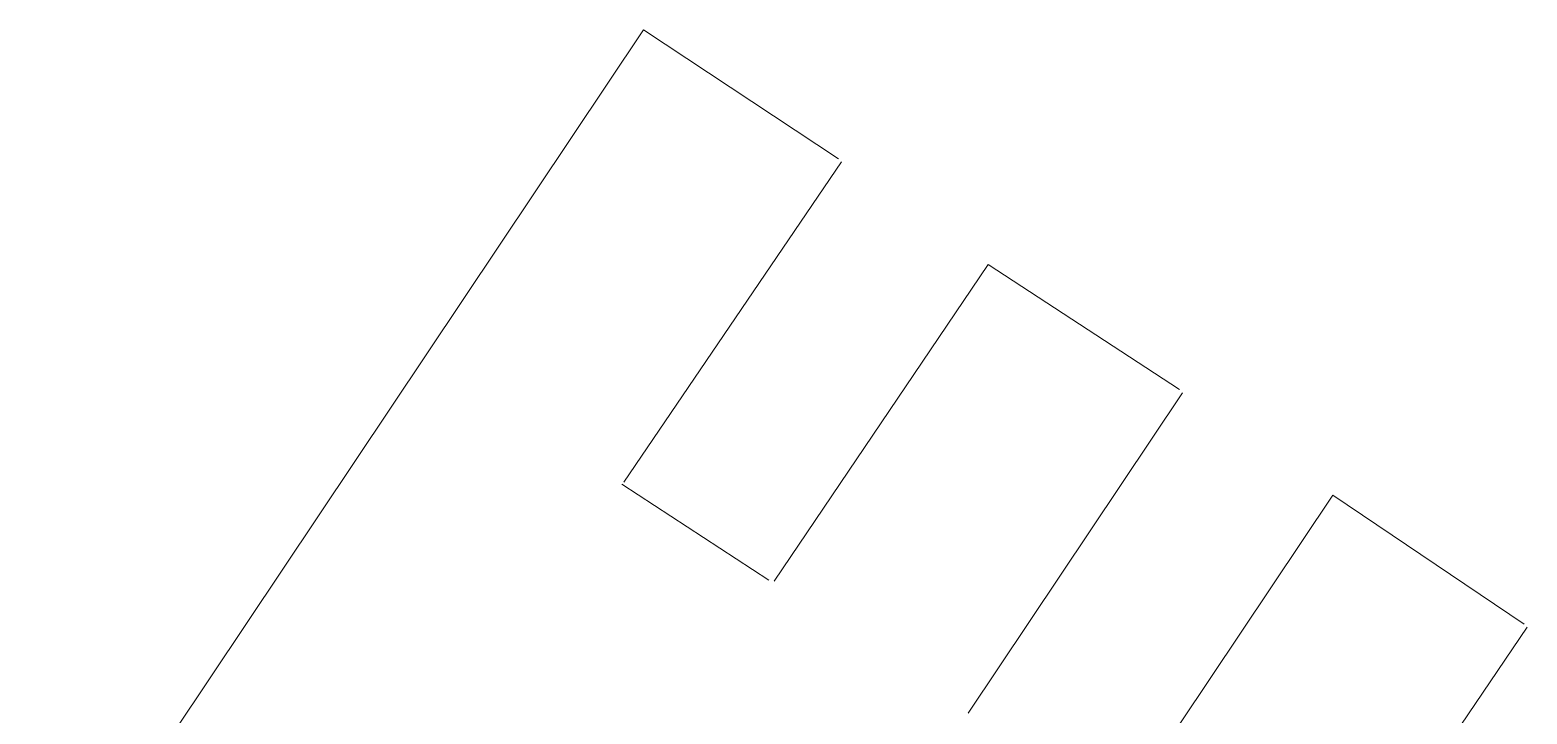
# Model space of a CAD drawing. Header units: millimetres. Extents: x 0 to 297, y 0 to 208.
# Drawn here: x 189.7 to 197.53, y 178.82 to 182.4 of the extents above; entities that cross this region are included whole.
import ezdxf

# ---------------------------------------------------------------- set-up
doc = ezdxf.new("R2010")
doc.units = ezdxf.units.MM

msp = doc.modelspace()

# ---------------------------------------------------------------- linework, layer by layer
at = {"color": 7, "lineweight": 15}
for points in [[(192.909472, 182.398051), (189.700606, 177.598157)], [(192.909472, 182.398051), (193.928647, 181.723893)], [(193.944522, 181.708018), (192.805403, 180.032324)], [(194.711108, 181.171443), (193.591039, 179.514799)], [(194.711108, 181.171443), (195.710881, 180.516688)], [(195.727108, 180.50046), (194.606686, 178.824765)], [(192.794819, 180.021388), (193.564581, 179.52009)], [(196.512744, 179.963885), (195.392675, 178.28819)], [(196.512744, 179.963885), (197.512517, 179.289726)], [(197.528392, 179.273851), (196.408675, 177.617207)]]:
    msp.add_lwpolyline(points, dxfattribs=at)

doc.saveas('drawing.dxf')
